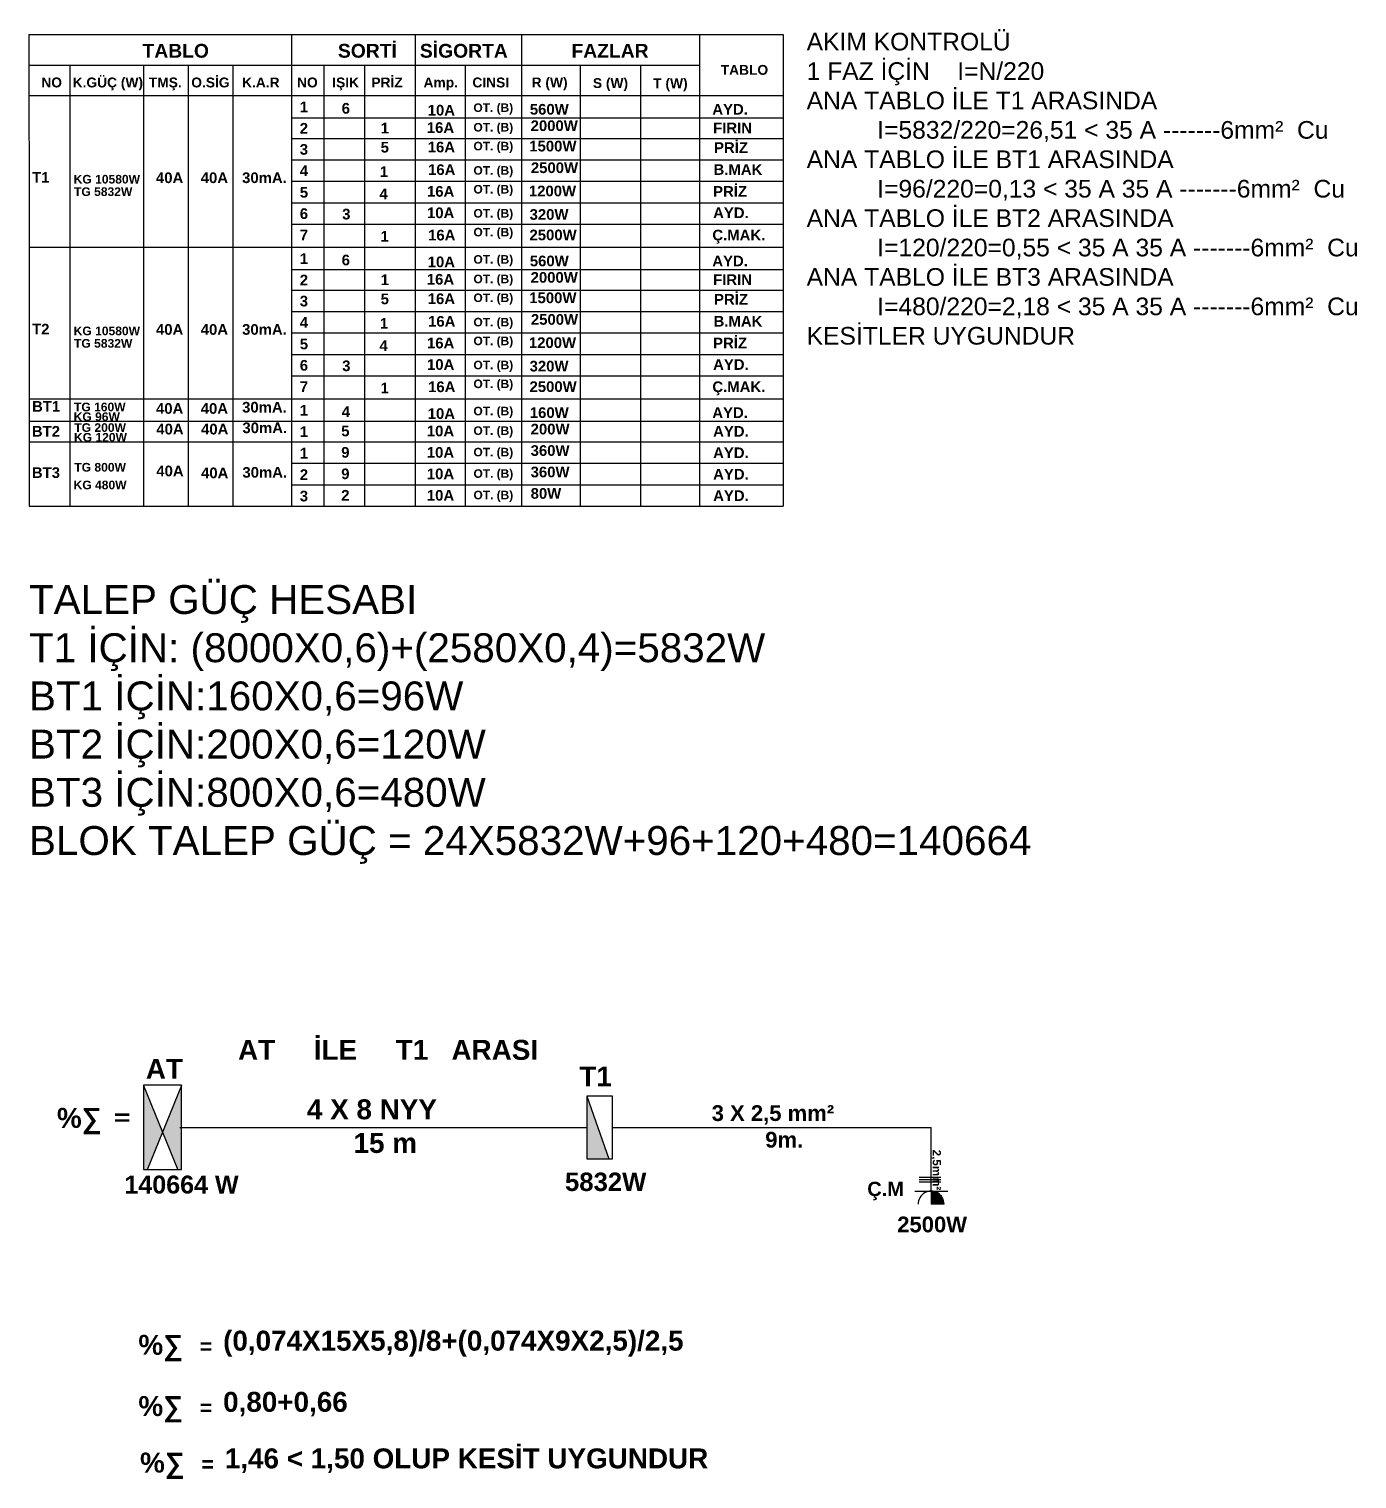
# Model space of a CAD drawing. Header units: millimetres. Extents: x -4402 to 30102, y 1696 to 6551.
# Drawn here: x 21522 to 25354, y 1966 to 6149 of the extents above; entities that cross this region are included whole.
import ezdxf

# ---------------------------------------------------------------- set-up
doc = ezdxf.new("R2010")
doc.units = ezdxf.units.MM
doc.layers.add('SORTI', color=3, linetype='Continuous', lineweight=30)
doc.layers.add('YA', color=3, linetype='Continuous', lineweight=13)
doc.styles.add('AA', font='arialbd.ttf', dxfattribs={"height": 15})
doc.styles.get("Standard").update_dxf_attribs({"font": 'arial.ttf'})

msp = doc.modelspace()

# ---------------------------------------------------------------- hatches: boundary and pattern name
at = {"layer": 'SORTI', "ltscale": 2}
h = msp.add_hatch(color=256, dxfattribs=at)
h.paths.add_polyline_path([(21907.5, 2967.4), (21852.4, 3102), (21852.4, 2859.1), (21863.1, 2859.1)])
h.paths.add_polyline_path([(21962.9, 3102.1), (21962.7, 3102.1), (21907.5, 2967.4), (21951.9, 2859.1), (21952.5, 2859.1), (21962.9, 2859.1)])
for points in [[(23131.6, 3070.9), (23131.6, 2890.3), (23195.4, 2890.3)], [(24162.4, 2759.2), (24125.1, 2759.2), (24125.1, 2796.6), (24126.7, 2796.6, -0.402676)]]:
    msp.add_hatch(color=256, dxfattribs=at).paths.add_polyline_path(points)

# ---------------------------------------------------------------- linework, layer by layer
at = {"layer": 'SORTI'}
for p, q in [((21522.4, 6132.9), (23698.4, 6132.9)), ((21522.4, 6132.9), (21522.5, 5519.7)), ((22279.5, 6132.9), (22279.5, 5957.3)), ((22637.1, 5957.3), (22637.1, 6132.9)), ((22943, 6132.9), (22943, 5519.7)), ((23457.1, 6132.9), (23457.1, 5519.7)), ((23698.4, 6132.9), (23698.5, 5519.7)), ((21522.4, 6045.1), (23457, 6045.2)), ((21640.6, 6045.1), (21640.6, 5957.3)), ((21852.5, 6045.1), (21852.5, 5957.3)), ((21981.6, 6045.1), (21981.6, 5957.3)), ((22110.7, 6045.1), (22110.7, 5957.3)), ((22373.7, 5957.3), (22373.7, 6045.1)), ((22491.7, 5957.3), (22491.7, 6045.1)), ((22780.4, 6045.1), (22780.4, 5957.3)), ((23112.2, 6045.1), (23112.2, 5957.3)), ((23286.7, 6045.1), (23286.7, 5519.7)), ((21522.4, 5957.3), (23698.4, 5957.3)), ((21640.6, 5957.3), (23698.4, 5957.4)), ((21640.6, 5957.3), (21640.7, 5519.7)), ((21852.5, 5957.3), (21852.5, 5519.7)), ((21981.6, 5957.3), (21981.7, 5519.7)), ((22110.7, 5957.3), (22110.8, 5519.7)), ((22279.5, 5957.3), (22279.5, 5519.7)), ((22373.7, 5519.7), (22373.7, 5957.3)), ((22491.7, 5519.7), (22491.7, 5957.3)), ((22637.1, 5519.7), (22637.1, 5957.3)), ((22780.4, 5957.3), (22780.5, 5519.7)), ((23112.2, 5957.3), (23112.2, 5519.7)), ((22279.5, 5892.8), (23698.4, 5892.8)), ((22279.5, 5833.6), (23698.4, 5833.6)), ((22279.5, 5771.7), (23698.4, 5771.7)), ((22279.5, 5709.9), (23698.4, 5709.9)), ((22279.5, 5648), (23698.4, 5648)), ((22279.5, 5586.1), (23698.4, 5586.1)), ((21522.4, 5519.7), (23698.5, 5519.7)), ((21522.5, 5519.7), (21522.5, 5082.2)), ((21640.7, 5519.7), (21640.7, 5082.2)), ((21852.5, 5519.7), (21852.5, 5082.2)), ((21981.6, 5519.7), (21981.7, 5082.2)), ((22110.8, 5519.7), (22110.8, 5082.2)), ((22279.5, 5519.7), (22279.6, 5082.2)), ((22373.8, 5082.2), (22373.7, 5519.7)), ((22491.7, 5082.2), (22491.7, 5519.7)), ((22637.2, 5082.2), (22637.2, 5519.7)), ((22780.5, 5519.7), (22780.5, 5082.2)), ((22943, 5519.7), (22943, 5082.2)), ((23112.2, 5519.7), (23112.2, 5082.2)), ((23286.7, 5519.7), (23286.7, 5082.2)), ((23457.1, 5519.7), (23457.1, 5082.2)), ((23698.4, 5519.7), (23698.5, 5082.2)), ((22279.5, 5455.2), (23698.5, 5455.2)), ((22279.5, 5396), (23698.5, 5396)), ((22279.5, 5334.1), (23698.5, 5334.1)), ((22279.6, 5272.3), (23698.5, 5272.3)), ((22279.6, 5210.4), (23698.5, 5210.4)), ((22279.6, 5148.5), (23698.5, 5148.5)), ((21522.5, 5082.2), (23698.5, 5082.2)), ((21522.5, 5082.2), (21522.5, 4958.4)), ((21640.6, 5082.2), (21640.7, 4772.8)), ((21852.5, 5082.2), (21852.5, 4772.8)), ((21981.6, 5082.2), (21981.7, 4772.8)), ((22110.8, 5082.2), (22110.8, 4772.8)), ((22279.5, 5082.2), (22279.5, 4958.4)), ((22373.7, 4958.4), (22373.7, 5082.2)), ((22491.7, 4958.4), (22491.7, 5082.2)), ((22637.2, 4958.4), (22637.1, 5082.2)), ((22780.5, 5082.2), (22780.5, 4958.4)), ((22943, 5082.2), (22943, 4958.4)), ((23112.2, 5082.2), (23112.2, 4958.4)), ((23286.7, 5082.2), (23286.7, 4958.4)), ((23457.1, 5082.2), (23457.1, 4958.4)), ((23698.4, 5082.2), (23698.4, 4958.4)), ((21522.5, 5017.6), (23698.4, 5017.6)), ((21522.5, 4958.4), (23698.4, 4958.4)), ((21522.5, 4958.4), (21522.5, 4896.6)), ((22279.6, 4958.4), (22279.6, 4896.6)), ((22373.8, 4896.6), (22373.8, 4958.4)), ((22491.7, 4896.6), (22491.7, 4958.4)), ((22637.2, 4896.6), (22637.2, 4958.4)), ((22780.5, 4958.4), (22780.5, 4896.6)), ((22943, 4958.4), (22943, 4896.6)), ((23112.2, 4958.4), (23112.2, 4896.6)), ((23286.7, 4958.4), (23286.7, 4896.6)), ((23457.1, 4958.4), (23457.1, 4896.6)), ((23698.5, 4958.4), (23698.5, 4896.6)), ((21522.5, 4896.6), (21522.5, 4772.8)), ((22279.6, 4896.6), (23698.5, 4896.6)), ((22279.6, 4896.6), (22279.6, 4772.8)), ((22373.8, 4834.7), (22373.8, 4896.6)), ((22491.8, 4834.7), (22491.8, 4896.6)), ((22637.2, 4834.7), (22637.2, 4896.6)), ((22780.5, 4896.6), (22780.5, 4834.7)), ((22943.1, 4896.6), (22943.1, 4834.7)), ((23112.2, 4896.6), (23112.3, 4834.7)), ((23286.7, 4896.6), (23286.7, 4834.7)), ((23457.2, 4896.6), (23457.2, 4834.7)), ((23698.5, 4896.6), (23698.5, 4834.7)), ((22279.6, 4834.7), (23698.5, 4834.7)), ((22373.8, 4772.8), (22373.8, 4834.7)), ((22491.8, 4772.8), (22491.8, 4834.7)), ((22637.2, 4772.8), (22637.2, 4834.7)), ((22780.5, 4834.7), (22780.5, 4772.8)), ((22943.1, 4834.7), (22943.1, 4772.8)), ((23112.3, 4834.7), (23112.3, 4772.8)), ((23286.7, 4834.7), (23286.7, 4772.8)), ((23457.2, 4834.7), (23457.2, 4772.8)), ((23698.5, 4834.7), (23698.5, 4772.8)), ((21522.5, 4772.8), (23698.5, 4772.8))]:
    msp.add_line(p, q, dxfattribs=at)
at = {"layer": 'SORTI', "ltscale": 2}
for p, q in [((21852.4, 3102.1), (21852.4, 2859.1)), ((21952.5, 3102.1), (21852.4, 3102.1)), ((21852.5, 3101.6), (21952.1, 2858.5)), ((21962.9, 3102.1), (21862.8, 3102.1)), ((21962.5, 3101.6), (21862.9, 2858.5)), ((21962.9, 2859.1), (21962.9, 3102.1)), ((23131.6, 3070.9), (23195.4, 2890.3)), ((23131.6, 3070.9), (23131.6, 2890.3)), ((23195.4, 3070.9), (23131.6, 3070.9)), ((23205.8, 3070.9), (23142, 3070.9)), ((23205.8, 2890.3), (23205.8, 3070.9)), ((21958, 2980.6), (23128.5, 2980.6)), ((21962.9, 2980.6), (23131.6, 2980.6)), ((23205.8, 2980.6), (24125.1, 2980.6)), ((24125.1, 2796.6), (24125.1, 2980.6)), ((23131.6, 2890.3), (23195.4, 2890.3)), ((23142, 2890.3), (23205.8, 2890.3)), ((21852.4, 2859.1), (21952.5, 2859.1)), ((21862.8, 2859.1), (21962.9, 2859.1)), ((24153.4, 2836), (24090.4, 2836)), ((24153.4, 2829), (24090.4, 2829)), ((24153.4, 2822.5), (24090.4, 2822.5)), ((24077.8, 2796.6), (24164.7, 2796.6)), ((24086.7, 2796.6), (24173.6, 2796.6)), ((24125.1, 2796.6), (24125.1, 2759.2)), ((24162.4, 2759.2), (24125.1, 2759.2))]:
    msp.add_line(p, q, dxfattribs=at)
msp.add_arc((24125.1, 2759.3), 37.3, 359.7842, 180.2158, dxfattribs=at)
msp.add_arc((24125.1, 2759.3), 37.3, 359.7842, 180.2158, dxfattribs=at)

# ---------------------------------------------------------------- texts
at = {"layer": 'SORTI', "style": 'AA'}
for s, height, p in [('TABLO', 39.84, (21850, 6066.4)), ('SORTİ', 39.84, (22413.7, 6066.4)), ('SİGORTA', 39.84, (22650.2, 6066.4)), ('FAZLAR', 39.84, (23087.5, 6066.4)), ('TABLO', 28.46, (23518.1, 6017)), ('NO', 28.46, (21558, 5980.7)), ('K.GÜÇ (W)', 28.46, (21648.3, 5980.7)), ('TMŞ.', 28.46, (21868.2, 5980.7)), ('O.SİG', 28.46, (21990.6, 5980.7)), ('K.A.R', 28.46, (22137.1, 5980.7)), ('NO', 28.46, (22295.8, 5980.7)), ('IŞIK', 28.46, (22397.3, 5980.7)), ('PRİZ', 28.46, (22510.1, 5980.7)), ('Amp.', 28.46, (22660.7, 5980.7)), ('CINSI', 28.46, (22801.6, 5980.7)), ('R (W)', 28.46, (22972.6, 5980.7)), ('S (W)', 28.46, (23149.3, 5978.9)), ('T (W)', 28.46, (23323.4, 5978.3)), ('1', 30.8, (22303.7, 5909.1)), ('6', 30.8, (22424.6, 5905)), ('10A', 30.76, (22672.7, 5899.6)), ('OT. (B)', 24.61, (22804.7, 5909.9)), ('560W', 30.76, (22967.4, 5902.2)), ('AYD.', 30.76, (23493.9, 5902.1)), ('2', 30.8, (22303.7, 5847.3)), ('1', 30.8, (22537, 5847.9)), ('16A', 30.76, (22670.2, 5849.4)), ('OT. (B)', 24.61, (22804.8, 5853.4)), ('2000W', 30.76, (22969.7, 5854.9)), ('FIRIN', 30.76, (23496.2, 5848.4)), ('3', 30.8, (22303.7, 5786.5)), ('5', 30.8, (22537, 5792.8)), ('16A', 30.76, (22672.8, 5793.3)), ('OT. (B)', 24.61, (22804.8, 5799.1)), ('1500W', 30.76, (22965.8, 5796)), ('PRİZ', 30.76, (23498.8, 5791.7)), ('T1', 30.76, (21531.3, 5705.7)), ('40A', 30.76, (21888.7, 5704.7)), ('40A', 30.76, (22017.9, 5704.7)), ('30mA.', 30.76, (22137.3, 5704.7)), ('4', 30.8, (22303.7, 5724.9)), ('1', 30.8, (22534.8, 5722.1)), ('16A', 30.76, (22673.8, 5728.1)), ('OT. (B)', 24.61, (22804.8, 5728.9)), ('2500W', 30.76, (22970.4, 5733.6)), ('B.MAK', 30.76, (23497.4, 5728.4)), ('TG 5832W', 24.92, (21652.3, 5667.5)), ('KG 10580W', 24.92, (21651.3, 5703.4)), ('5', 30.8, (22303.7, 5662.7)), ('4', 30.8, (22533.4, 5658.1)), ('16A', 30.76, (22670.7, 5665.3)), ('OT. (B)', 24.61, (22804.8, 5674.6)), ('1200W', 30.76, (22964.7, 5666.5)), ('PRİZ', 30.76, (23496.2, 5665.3)), ('6', 30.8, (22303.7, 5601.2)), ('3', 30.8, (22426, 5599.8)), ('10A', 30.76, (22670.7, 5603.5)), ('OT. (B)', 24.61, (22804.8, 5605.2)), ('320W', 30.76, (22966.7, 5598.8)), ('AYD.', 30.76, (23496.2, 5603.5)), ('7', 30.8, (22303.7, 5539.3)), ('1', 30.8, (22536.7, 5535.8)), ('16A', 30.76, (22673.8, 5539.2)), ('OT. (B)', 24.61, (22804.8, 5550.9)), ('2500W', 30.76, (22966.4, 5539.7)), ('Ç.MAK.', 30.76, (23494, 5539.3)), ('1', 30.8, (22303.7, 5471.5)), ('6', 30.8, (22424.6, 5467.4)), ('10A', 30.76, (22672.7, 5462)), ('OT. (B)', 24.61, (22804.8, 5472.3)), ('560W', 30.76, (22967.4, 5464.7)), ('AYD.', 30.76, (23493.9, 5464.6)), ('2', 30.8, (22303.7, 5409.7)), ('1', 30.8, (22537, 5410.3)), ('16A', 30.76, (22670.2, 5411.8)), ('OT. (B)', 24.61, (22804.8, 5415.8)), ('2000W', 30.76, (22969.7, 5417.3)), ('FIRIN', 30.76, (23496.2, 5410.8)), ('3', 30.8, (22303.7, 5348.9)), ('5', 30.8, (22537, 5355.2)), ('16A', 30.76, (22672.8, 5355.7)), ('OT. (B)', 24.61, (22804.8, 5361.5)), ('1500W', 30.76, (22965.8, 5358.4)), ('PRİZ', 30.76, (23498.8, 5354.1)), ('4', 30.8, (22303.7, 5287.4)), ('1', 30.8, (22534.9, 5284.5)), ('16A', 30.76, (22673.8, 5290.5)), ('OT. (B)', 24.61, (22804.8, 5291.3)), ('2500W', 30.76, (22970.5, 5296)), ('B.MAK', 30.76, (23497.5, 5290.8)), ('T2', 30.76, (21531.3, 5268.1)), ('KG 10580W', 24.92, (21651.3, 5265.8)), ('40A', 30.76, (21888.8, 5267.1)), ('40A', 30.76, (22017.9, 5267.1)), ('30mA.', 30.76, (22137.3, 5267.1)), ('TG 5832W', 24.92, (21652.3, 5229.9)), ('5', 30.8, (22303.7, 5225.1)), ('4', 30.8, (22533.5, 5220.5)), ('16A', 30.76, (22670.7, 5227.8)), ('OT. (B)', 24.61, (22804.8, 5237.1)), ('1200W', 30.76, (22964.7, 5228.9)), ('PRİZ', 30.76, (23496.2, 5227.8)), ('6', 30.8, (22303.7, 5163.6)), ('3', 30.8, (22426, 5162.2)), ('10A', 30.76, (22670.7, 5165.9)), ('OT. (B)', 24.61, (22804.8, 5167.6)), ('320W', 30.76, (22966.7, 5161.2)), ('AYD.', 30.76, (23496.2, 5165.9)), ('7', 30.8, (22303.7, 5101.8)), ('1', 30.8, (22536.8, 5098.2)), ('16A', 30.76, (22673.8, 5101.6)), ('OT. (B)', 24.61, (22804.8, 5113.3)), ('2500W', 30.76, (22966.5, 5102.1)), ('Ç.MAK.', 30.76, (23494, 5101.7)), ('BT1', 30.76, (21531.3, 5045.2)), ('TG 160W', 24.92, (21652.3, 5046.4)), ('40A', 30.76, (21888.8, 5039.1)), ('40A', 30.76, (22017.9, 5039.1)), ('30mA.', 30.76, (22137.3, 5042.8)), ('1', 30.8, (22303.7, 5034)), ('KG 96W', 24.92, (21651.3, 5018.3)), ('4', 30.8, (22424.6, 5029.8)), ('10A', 30.76, (22672.7, 5024.4)), ('OT. (B)', 24.61, (22804.8, 5034.8)), ('160W', 30.76, (22967.4, 5027.1)), ('AYD.', 30.76, (23493.9, 5027)), ('BT2', 30.76, (21530.7, 4973.3)), ('TG 200W', 24.92, (21653.2, 4987)), ('KG 120W', 24.92, (21652.2, 4958.9)), ('40A', 30.76, (21889.7, 4979.6)), ('40A', 30.76, (22018.8, 4979.6)), ('30mA.', 30.76, (22138.2, 4983.3)), ('1', 30.8, (22303.7, 4972.1)), ('5', 30.8, (22423.2, 4974.3)), ('10A', 30.76, (22670.2, 4974.2)), ('OT. (B)', 24.61, (22804.8, 4978.2)), ('200W', 30.76, (22969.7, 4979.7)), ('AYD.', 30.76, (23496.2, 4973.2)), ('1', 30.8, (22303.7, 4910.2)), ('9', 30.8, (22423.2, 4912.5)), ('10A', 30.76, (22670.2, 4912.4)), ('OT. (B)', 24.61, (22804.8, 4916.4)), ('360W', 30.76, (22969.7, 4917.8)), ('AYD.', 30.76, (23496.2, 4911.3)), ('TG 800W', 24.92, (21653.2, 4872.5)), ('BT3', 30.76, (21530.7, 4854.1)), ('40A', 30.76, (21889.7, 4858.9)), ('40A', 30.76, (22018.8, 4853.3)), ('30mA.', 30.76, (22138.2, 4854.9)), ('2', 30.8, (22303.7, 4848.4)), ('9', 30.8, (22423.2, 4850.6)), ('10A', 30.76, (22670.3, 4850.5)), ('OT. (B)', 24.61, (22804.9, 4854.5)), ('360W', 30.76, (22969.7, 4855.9)), ('AYD.', 30.76, (23496.3, 4849.5)), ('KG 480W', 24.92, (21651.1, 4821.4)), ('3', 30.8, (22303.7, 4786.5)), ('2', 30.8, (22423.2, 4788.7)), ('10A', 30.76, (22670.3, 4788.6)), ('OT. (B)', 24.61, (22804.9, 4792.6)), ('80W', 30.76, (22969.7, 4794.1)), ('AYD.', 30.76, (23496.3, 4787.6)), ('140664 W', 51.75, (21797.7, 2789.9))]:
    msp.add_text(s, height=height, dxfattribs=at).set_placement(p)
at = {"layer": 'SORTI', "ltscale": 2, "style": 'AA'}
for s, height, p in [(' AT     İLE     T1   ARASI', 57.501, (22103.2, 3175.6)), ('AT', 57.5, (21859.6, 3120.8)), ('T1 ', 57.5, (23110.3, 3098.8)), ('4 X 8 NYY', 57.5, (22324.4, 3004.1)), ('%%%∑', 57.5, (21603.1, 2979.3)), ('=', 44.2, (21768.3, 2987.6)), ('=', 44.2, (21778.6, 2987.6)), ('3 X 2,5 mm²', 45.521, (23492, 2999.2)), ('15 m', 57.5, (22458.8, 2907)), ('9m.', 45.52, (23646.6, 2922.4)), ('5832W', 53.08, (23068.8, 2797.2)), ('Ç.M', 41.2, (23941, 2782.6)), ('2500W', 45.52, (24027.3, 2677.9)), ('(0,074X15X5,8)/8+(0,074X9X2,5)/2,5', 57.501, (22082.5, 2336.7)), ('%%%∑', 57.5, (21838.1, 2324.6)), ('=', 44.2, (22014.8, 2327.1)), ('0,80+0,66', 57.5, (22082.5, 2160.2)), ('%%%∑', 57.5, (21838.1, 2148.1)), ('=', 44.2, (22014.8, 2150.5)), ('1,46 < 1,50 OLUP KESİT UYGUNDUR', 57.501, (22087.4, 1997.1)), ('%%%∑', 57.5, (21842.9, 1985)), ('=', 44.2, (22019.6, 1987.4))]:
    msp.add_text(s, height=height, dxfattribs=at).set_placement(p)
msp.add_text('2,5mm²', height=23.98, rotation=270.0651, dxfattribs=at).set_placement((24129.6, 2916.4))
at = {"layer": 'YA', "color": 1, "linetype": 'ByBlock', "attachment_point": 1}
for s, width, gutter_width, insert, char_height in [('\\A1;{\\C3;AKIM KONTROLÜ\\P1 FAZ İÇİN    I=N/220\\PANA TABLO İLE T1 ARASINDA\\P^II=5832/220=26,51 < 35 A -------6mm²  Cu\\PANA TABLO İLE BT1 ARASINDA\\P^II=96/220=0,13 < 35 A 35 A -------6mm²  Cu\\PANA TABLO İLE BT2 ARASINDA\\P^II=120/220=0,55 < 35 A 35 A -------6mm²  Cu\\PANA TABLO İLE BT3 ARASINDA\\P^II=480/220=2,18 < 35 A 35 A -------6mm²  Cu\\PKESİTLER UYGUNDUR}', 67767.548, 254.5, (23766, 6138.2), 50.901), ('{\\C256;TALEP GÜÇ HESABI\\PT1 İÇİN: (8000X0,6)+(2580X0,4)=5832W\\PBT1 İÇİN:160X0,6=96W\\PBT2 İÇİN:200X0,6=120W\\PBT3 İÇİN:800X0,6=480W\\PBLOK TALEP GÜÇ = 24X5832W+96+120+480=140664}', 72594.41, 417, (21522.5, 4545.1), 83.406)]:
    msp.add_mtext_dynamic_manual_height_columns(s, width=width, gutter_width=gutter_width, heights=[0], dxfattribs=dict(at, insert=insert, char_height=char_height))

doc.saveas('drawing.dxf')
